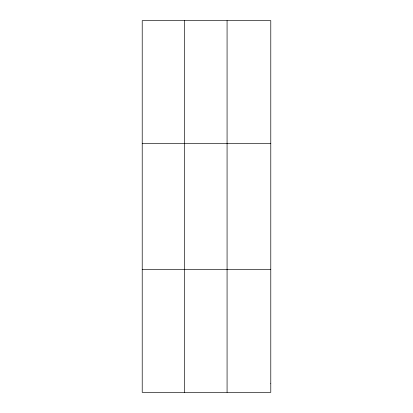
<?xml version="1.0" encoding="UTF-8"?>
<svg xmlns="http://www.w3.org/2000/svg" width="413" height="413" viewBox="0 0 413 413"><rect width="100%" height="100%" fill="white"/><g stroke="black" fill="none" stroke-linecap="round" stroke-linejoin="round"><path stroke-width="0.62" d="M184.642 392.35L184.642 20.65M227.073 392.35L227.073 20.65M142.217 143.311L270.783 143.311M142.217 269.689L270.783 269.689M270.783 383.589L270.783 392.35L142.217 392.35L142.217 20.65L270.783 20.65L270.783 383.589"/></g></svg>
